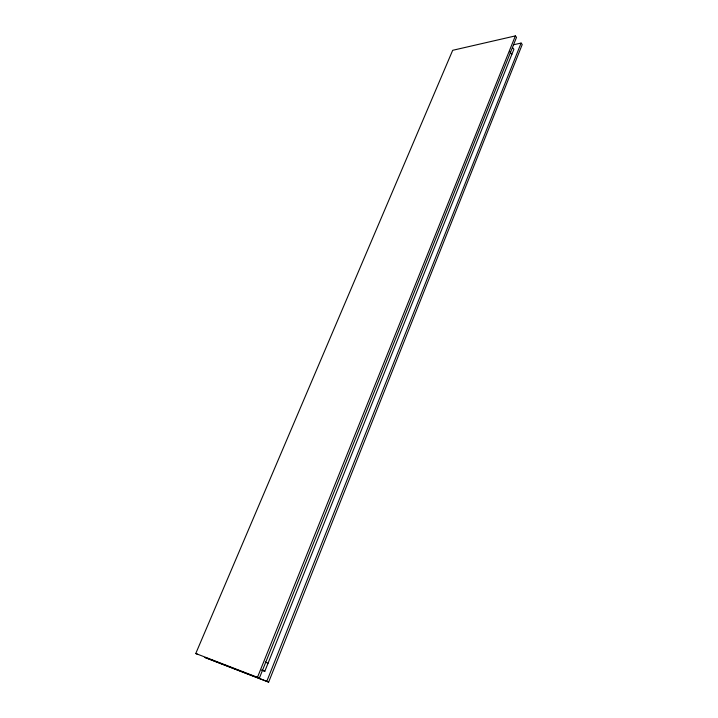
<?xml version="1.0" encoding="UTF-8"?>
<svg xmlns="http://www.w3.org/2000/svg" width="718" height="718" viewBox="0 0 718 718"><rect width="100%" height="100%" fill="white"/><g stroke="black" fill="none" stroke-linecap="round" stroke-linejoin="round"><path stroke-width="1.08" d="M266.809 681.301L521.106 43.071L522.237 44.498L268.658 682.1L204.917 657.455L268.658 682.1M261.702 670.1L264.825 671.267L513.9 49.246L512.589 47.621M515.371 35.9L257.502 677.262L259.377 678.07L516.52 37.345L515.371 35.9L452.69 50.305L195.763 653.506L197.603 654.295M513.549 44.758L521.106 43.071M195.763 653.506L259.377 678.07M262.061 670.047L264.825 671.267M265.274 662.05L268.029 663.288M509.897 51.858L511.88 54.29"/></g></svg>
